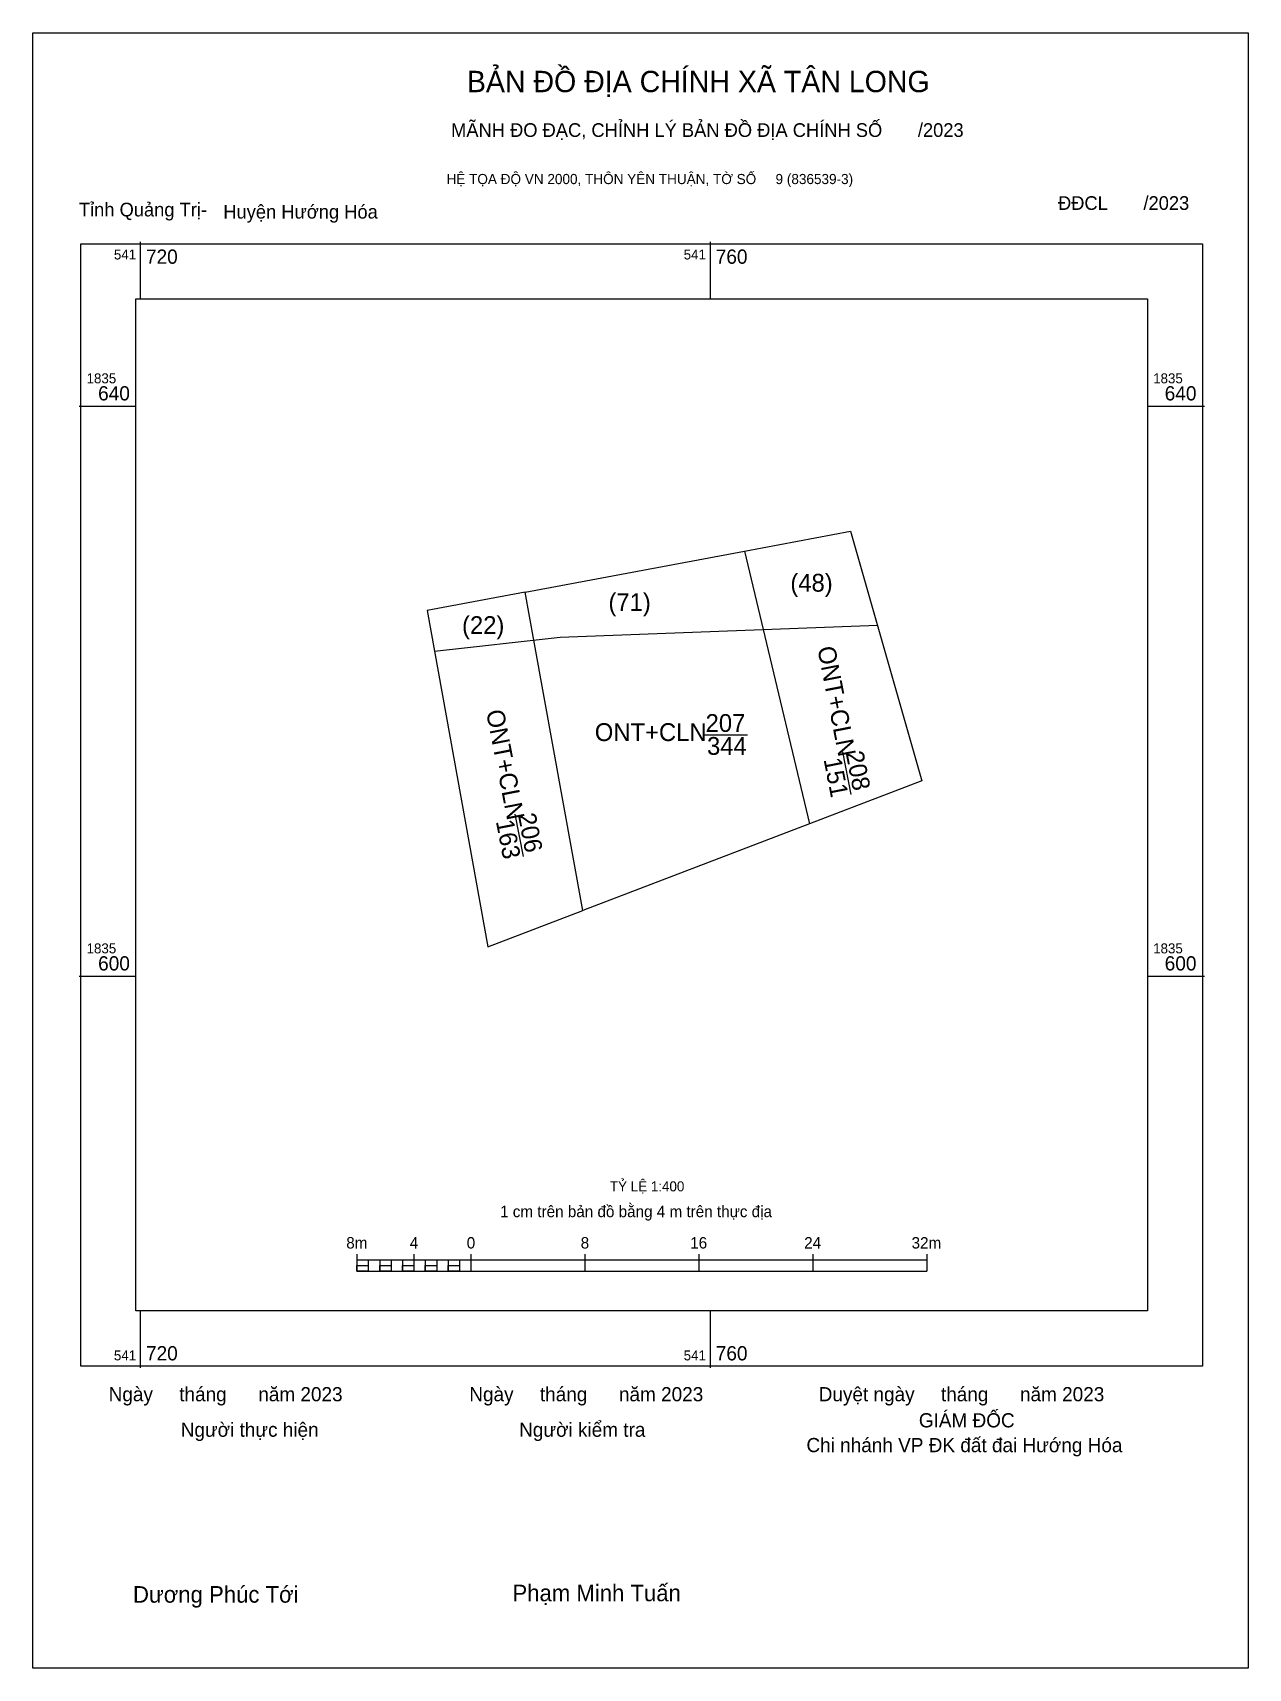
# Model space of a CAD drawing. Extents: x 541712 to 541798, y 1835551 to 1835666.
import ezdxf

# ---------------------------------------------------------------- set-up
doc = ezdxf.new("R2010")
doc.units = 0
for name, color, linetype in [('Level 1', 7, 'Continuous'), ('Level 10', 7, 'Continuous'), ('Level 13', 7, 'Continuous'), ('Level 15', 7, 'Continuous'), ('Level 2', 7, 'Continuous'), ('Level 4', 7, 'Continuous'), ('Level 6', 7, 'Continuous'), ('Level 62', 7, 'Continuous'), ('Level 63', 7, 'Continuous'), ('Level 9', 7, 'Continuous')]:
    doc.layers.add(name, color=color, linetype=linetype)

msp = doc.modelspace()

# ---------------------------------------------------------------- linework, layer by layer
at = {"layer": 'Level 1'}
msp.add_lwpolyline([(541740.65, 1835622.8), (541749.49, 1835623.78), (541771.76, 1835624.63)], dxfattribs=at)
at = {"layer": 'Level 10'}
for points in [[(541762.42, 1835629.83), (541769.86, 1835631.23), (541771.79, 1835624.51), (541774.87, 1835613.7), (541766.99, 1835610.69)], [(541747.02, 1835626.94), (541740.14, 1835625.65), (541740.65, 1835622.8), (541744.4, 1835602.07), (541751.06, 1835604.61)]]:
    msp.add_lwpolyline(points, dxfattribs=at)
msp.add_lwpolyline([(541747.02, 1835626.94), (541762.42, 1835629.83), (541763.73, 1835624.32), (541766.99, 1835610.69), (541751.06, 1835604.61), (541747.63, 1835623.57)], close=True, dxfattribs=at)
at = {"layer": 'Level 13'}
for p, q in [((541759.59, 1835616.93), (541762.63, 1835616.93)), ((541769.3, 1835615.74), (541769.88, 1835612.76)), ((541746.3, 1835611.37), (541746.88, 1835608.39))]:
    msp.add_line(p, q, dxfattribs=at)
at = {"layer": 'Level 15'}
msp.add_lwpolyline([(541712.45, 1835666.2), (541797.79, 1835666.2), (541797.79, 1835551.44), (541712.45, 1835551.44)], close=True, dxfattribs=at)
at = {"layer": 'Level 62'}
msp.add_lwpolyline([(541719.7, 1835647.52), (541790.71, 1835647.52), (541790.71, 1835576.51), (541719.7, 1835576.51)], close=True, dxfattribs=at)
at = {"layer": 'Level 63'}
for p, q in [((541720, 1835651.52), (541720, 1835647.52)), ((541760, 1835651.52), (541760, 1835647.52)), ((541715.7, 1835640), (541719.7, 1835640)), ((541790.71, 1835640), (541794.71, 1835640)), ((541715.7, 1835600), (541719.7, 1835600)), ((541790.71, 1835600), (541794.71, 1835600)), ((541735.21, 1835580.49), (541735.21, 1835579.29)), ((541735.21, 1835580.09), (541775.21, 1835580.09)), ((541736.01, 1835580.09), (541736.01, 1835579.29)), ((541736.81, 1835580.09), (541736.81, 1835579.29)), ((541737.61, 1835580.09), (541737.61, 1835579.29)), ((541738.41, 1835580.09), (541738.41, 1835579.29)), ((541739.21, 1835580.49), (541739.21, 1835579.29)), ((541739.21, 1835580.09), (541739.21, 1835579.29)), ((541740.01, 1835580.09), (541740.01, 1835579.29)), ((541740.81, 1835580.09), (541740.81, 1835579.29)), ((541741.61, 1835580.09), (541741.61, 1835579.29)), ((541742.41, 1835580.09), (541742.41, 1835579.29)), ((541743.21, 1835580.49), (541743.21, 1835579.29)), ((541743.21, 1835580.09), (541743.21, 1835579.29)), ((541751.21, 1835580.49), (541751.21, 1835579.29)), ((541759.21, 1835580.49), (541759.21, 1835579.29)), ((541767.21, 1835580.49), (541767.21, 1835579.29)), ((541775.21, 1835580.49), (541775.21, 1835579.29)), ((541735.21, 1835579.29), (541775.21, 1835579.29)), ((541720, 1835576.51), (541720, 1835572.51)), ((541760, 1835576.51), (541760, 1835572.51))]:
    msp.add_line(p, q, dxfattribs=at)
for points in [[(541715.83, 1835651.39), (541794.58, 1835651.39), (541794.58, 1835572.64), (541715.83, 1835572.64)], [(541735.21, 1835579.69), (541736.01, 1835579.69), (541736.01, 1835579.29), (541735.21, 1835579.29)], [(541735.21, 1835579.69), (541736.01, 1835579.69), (541736.01, 1835579.29), (541735.21, 1835579.29)], [(541736.81, 1835579.69), (541737.61, 1835579.69), (541737.61, 1835579.29), (541736.81, 1835579.29)], [(541738.41, 1835579.69), (541739.21, 1835579.69), (541739.21, 1835579.29), (541738.41, 1835579.29)], [(541740.01, 1835579.69), (541740.81, 1835579.69), (541740.81, 1835579.29), (541740.01, 1835579.29)], [(541741.61, 1835579.69), (541742.41, 1835579.69), (541742.41, 1835579.29), (541741.61, 1835579.29)]]:
    msp.add_lwpolyline(points, close=True, dxfattribs=at)

# ---------------------------------------------------------------- texts
at = {"layer": 'Level 13'}
for s, p in [('(48)', (541765.64, 1835626.98)), ('(71)', (541752.87, 1835625.62)), ('(22)', (541742.59, 1835624.01)), ('207', (541759.69, 1835617.14))]:
    msp.add_text(s, height=1.25, dxfattribs=at).set_placement(p)
for s, p in [('208', (541769.52, 1835615.68)), ('206', (541746.51, 1835611.33))]:
    msp.add_text(s, height=1.25, rotation=280.9986, dxfattribs=at).set_placement(p)
at = {"layer": 'Level 2'}
for p in [(541767.53, 1835623.03), (541744.27, 1835618.58)]:
    msp.add_text('ONT+CLN', height=1.25, rotation=280.9986, dxfattribs=at).set_placement(p)
msp.add_text('ONT+CLN', height=1.25, dxfattribs=at).set_placement((541751.91, 1835616.5))
at = {"layer": 'Level 4'}
msp.add_text('344', height=1.25, dxfattribs=at).set_placement((541759.79, 1835615.53))
for s, p in [('151', (541767.97, 1835615.21)), ('163', (541744.96, 1835610.87))]:
    msp.add_text(s, height=1.25, rotation=280.9986, dxfattribs=at).set_placement(p)
at = {"layer": 'Level 6'}
msp.add_text('TỶ LỆ 1:400', height=0.7032, dxfattribs=at).set_placement((541752.97, 1835584.9))
at = {"layer": 'Level 63'}
for s, height, p in [('BẢN ĐỒ ĐỊA CHÍNH XÃ TÂN LONG', 1.4975, (541742.93, 1835662.03)), ('MÃNH ĐO ĐẠC, CHỈNH LÝ BẢN ĐỒ ĐỊA CHÍNH SỐ       /2023', 0.9609, (541741.82, 1835658.89)), ('HỆ TỌA ĐỘ VN 2000, THÔN YÊN THUẬN, TỜ SỐ ', 0.7113, (541741.5, 1835655.58)), ('9 (836539-3)', 0.7113, (541764.6, 1835655.58)), ('541', 0.7, (541718.15, 1835650.29)), ('720', 1, (541720.4, 1835649.99)), ('541', 0.7, (541758.15, 1835650.29)), ('760', 1, (541760.4, 1835649.99)), ('1835', 0.7, (541716.23, 1835641.6)), ('1835', 0.7, (541791.11, 1835641.6)), ('640', 1, (541717.04, 1835640.4)), ('640', 1, (541791.92, 1835640.4)), ('1835', 0.7, (541716.23, 1835601.6)), ('1835', 0.7, (541791.11, 1835601.6)), ('600', 1, (541717.04, 1835600.4)), ('600', 1, (541791.92, 1835600.4)), ('1 cm trên bản đồ bằng 4 m trên thực địa', 0.8, (541745.26, 1835583.09)), ('8m', 0.8, (541734.46, 1835580.89)), ('4', 0.8, (541738.92, 1835580.89)), ('0', 0.8, (541742.92, 1835580.89)), ('8', 0.8, (541750.92, 1835580.89)), ('16', 0.8, (541758.61, 1835580.89)), ('24', 0.8, (541766.61, 1835580.89)), ('32m', 0.8, (541774.15, 1835580.89)), ('720', 1, (541720.4, 1835573.04)), ('760', 1, (541760.4, 1835573.04)), ('541', 0.7, (541718.15, 1835573.04)), ('541', 0.7, (541758.15, 1835573.04)), ('Ngày     tháng      năm 2023', 0.9953, (541717.78, 1835570.17)), ('Ngày     tháng      năm 2023', 0.9953, (541743.1, 1835570.17)), ('Duyệt ngày     tháng      năm 2023', 0.9953, (541767.63, 1835570.17)), ('GIÁM ĐỐC', 0.995, (541774.66, 1835568.34)), ('Người thực hiện', 0.9953, (541722.84, 1835567.68)), ('Người kiểm tra', 0.9953, (541746.6, 1835567.68)), ('Chi nhánh VP ĐK đất đai Hướng Hóa', 0.9953, (541766.77, 1835566.6)), ('Dương Phúc Tới', 1.161, (541719.49, 1835556.04)), ('Phạm Minh Tuấn', 1.161, (541746.13, 1835556.14))]:
    msp.add_text(s, height=height, dxfattribs=at).set_placement(p)
at = {"layer": 'Level 9'}
for s, p in [('Tỉnh Quảng Trị-', (541715.69, 1835653.31)), ('ĐĐCL       /2023', (541784.43, 1835653.77)), ('Huyện Hướng Hóa', (541725.83, 1835653.16))]:
    msp.add_text(s, height=0.9609, dxfattribs=at).set_placement(p)

doc.saveas('drawing.dxf')
